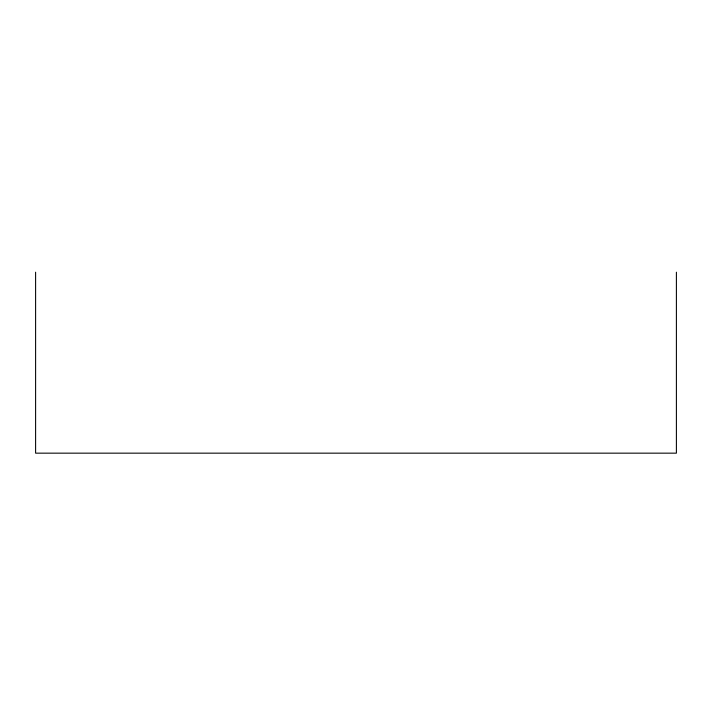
<?xml version="1.0" encoding="UTF-8"?>
<svg xmlns="http://www.w3.org/2000/svg" width="712" height="712" viewBox="0 0 712 712"><rect width="100%" height="100%" fill="white"/><g stroke="black" fill="none" stroke-linecap="round" stroke-linejoin="round"><path stroke-width="1.07" d="M676.4 272.207L676.4 453.161L35.6 453.161L35.6 272.207"/></g></svg>
